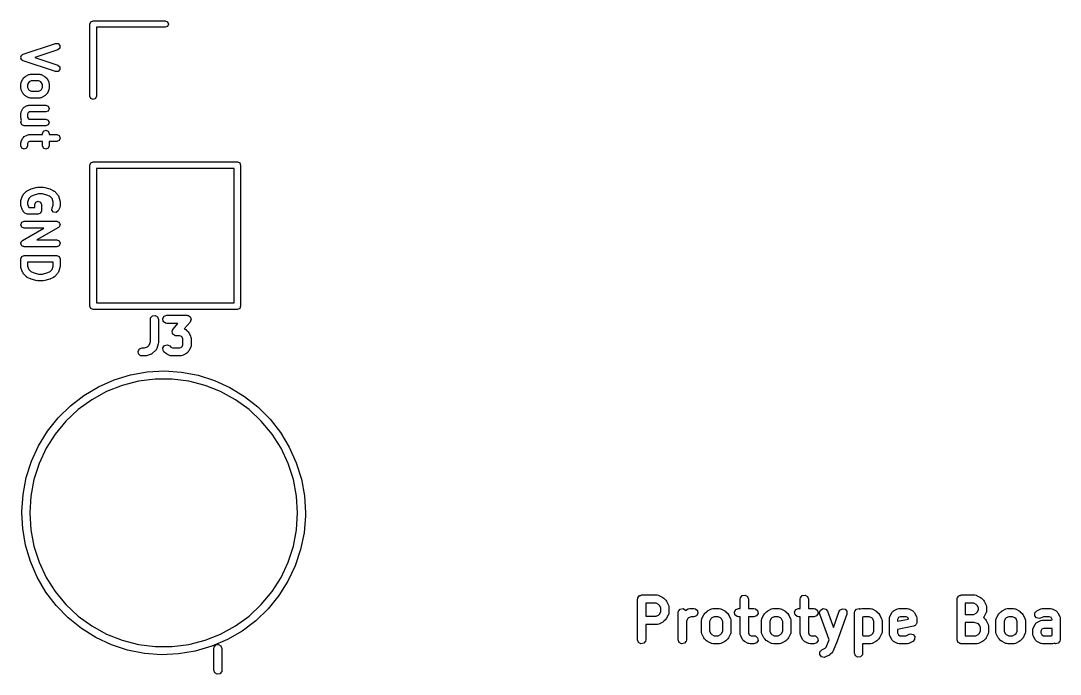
# Model space of a CAD drawing. Extents: x 83 to 117, y -104 to -70.4.
# Drawn here: x 83.37 to 102.53, y -103.97 to -91.93 of the extents above; entities that cross this region are included whole.
import ezdxf

# ---------------------------------------------------------------- set-up
doc = ezdxf.new("R2010")
doc.units = 0
doc.layers.add('BLACK', color=7, linetype='CONTINUOUS')

msp = doc.modelspace()

# ---------------------------------------------------------------- linework, layer by layer
at = {"layer": 'BLACK', "linetype": 'CONTINUOUS'}
for p, q in [((84.64, -91.99), (84.6576, -91.9476)), ((84.64, -93.32), (84.64, -91.99)), ((84.6576, -91.9476), (84.7, -91.93)), ((84.7, -91.93), (86.03, -91.93)), ((86.03, -91.93), (86.0724, -91.9476)), ((86.0724, -91.9476), (86.09, -91.99)), ((86.09, -91.99), (86.0724, -92.0324)), ((86.03, -92.05), (84.76, -92.05)), ((84.76, -92.05), (84.76, -93.32)), ((86.0724, -92.0324), (86.03, -92.05)), ((83.4088, -92.5464), (84.0088, -92.3464)), ((84.0088, -92.3464), (84.0565, -92.3498)), ((84.0565, -92.3498), (84.0879, -92.3859)), ((83.3727, -92.5778), (83.3876, -92.5648)), ((83.3876, -92.5648), (83.4006, -92.5498)), ((83.4006, -92.5498), (83.4053, -92.5495)), ((83.4053, -92.5495), (83.4088, -92.5464)), ((84.0483, -92.465), (83.6262, -92.6057)), ((84.0845, -92.4337), (84.0483, -92.465)), ((84.0879, -92.3859), (84.0845, -92.4337)), ((83.3693, -92.5859), (83.3723, -92.5824)), ((83.3707, -92.6057), (83.3693, -92.5859)), ((83.3693, -92.6255), (83.3707, -92.6057)), ((83.3723, -92.629), (83.3693, -92.6255)), ((83.3723, -92.5824), (83.3727, -92.5778)), ((83.3727, -92.6337), (83.3723, -92.629)), ((83.3876, -92.6466), (83.3727, -92.6337)), ((83.4006, -92.6616), (83.3876, -92.6466)), ((83.4053, -92.6619), (83.4006, -92.6616)), ((83.4088, -92.665), (83.4053, -92.6619)), ((84.0088, -92.865), (83.4088, -92.665)), ((83.6262, -92.6057), (84.0483, -92.7464)), ((84.0483, -92.7464), (84.0845, -92.7778)), ((83.451, -92.9576), (83.4578, -92.9498)), ((83.4578, -92.9498), (83.5149, -92.9212)), ((83.5149, -92.9212), (83.5294, -92.9202)), ((83.5294, -92.9202), (83.5429, -92.9146)), ((83.5429, -92.9146), (83.7143, -92.9146)), ((83.7143, -92.9146), (83.7277, -92.9202)), ((83.7277, -92.9202), (83.7422, -92.9212)), ((83.7422, -92.9212), (83.7994, -92.9498)), ((83.7994, -92.9498), (83.8061, -92.9576)), ((84.0565, -92.8616), (84.0088, -92.865)), ((84.0879, -92.8255), (84.0565, -92.8616)), ((84.0845, -92.7778), (84.0879, -92.8255)), ((83.3661, -93.0914), (83.3716, -93.078)), ((83.3661, -93.1771), (83.3661, -93.0914)), ((83.3716, -93.078), (83.3727, -93.0635)), ((83.3727, -93.0635), (83.4012, -93.0063)), ((83.4012, -93.0063), (83.409, -92.9996)), ((83.409, -92.9996), (83.4129, -92.9901)), ((83.4129, -92.9901), (83.4415, -92.9615)), ((83.4415, -92.9615), (83.451, -92.9576)), ((83.5085, -93.0713), (83.4911, -93.1062)), ((83.4911, -93.1062), (83.4911, -93.1624)), ((83.5227, -93.0571), (83.5085, -93.0713)), ((83.5576, -93.0396), (83.5227, -93.0571)), ((83.6995, -93.0396), (83.5576, -93.0396)), ((83.7344, -93.0571), (83.6995, -93.0396)), ((83.7486, -93.0713), (83.7344, -93.0571)), ((83.7661, -93.1062), (83.7486, -93.0713)), ((83.7661, -93.1624), (83.7661, -93.1062)), ((83.8061, -92.9576), (83.8156, -92.9615)), ((83.8156, -92.9615), (83.8442, -92.9901)), ((83.8442, -92.9901), (83.8481, -92.9996)), ((83.8481, -92.9996), (83.8559, -93.0063)), ((83.8559, -93.0063), (83.8845, -93.0635)), ((83.8845, -93.0635), (83.8855, -93.078)), ((83.8855, -93.078), (83.8911, -93.0914)), ((83.8911, -93.0914), (83.8911, -93.1771)), ((83.3716, -93.1906), (83.3661, -93.1771)), ((83.3727, -93.2051), (83.3716, -93.1906)), ((83.4012, -93.2622), (83.3727, -93.2051)), ((83.409, -93.269), (83.4012, -93.2622)), ((83.4129, -93.2785), (83.409, -93.269)), ((83.4415, -93.3071), (83.4129, -93.2785)), ((83.451, -93.311), (83.4415, -93.3071)), ((83.4578, -93.3188), (83.451, -93.311)), ((83.5149, -93.3473), (83.4578, -93.3188)), ((83.4911, -93.1624), (83.5085, -93.1973)), ((83.5085, -93.1973), (83.5227, -93.2115)), ((83.5227, -93.2115), (83.5576, -93.2289)), ((83.5576, -93.2289), (83.6995, -93.2289)), ((83.6995, -93.2289), (83.7344, -93.2115)), ((83.7344, -93.2115), (83.7486, -93.1973)), ((83.7994, -93.3188), (83.7422, -93.3473)), ((83.7486, -93.1973), (83.7661, -93.1624)), ((83.8061, -93.311), (83.7994, -93.3188)), ((83.8156, -93.3071), (83.8061, -93.311)), ((83.8442, -93.2785), (83.8156, -93.3071)), ((83.8481, -93.269), (83.8442, -93.2785)), ((83.8559, -93.2622), (83.8481, -93.269)), ((83.8845, -93.2051), (83.8559, -93.2622)), ((83.8855, -93.1906), (83.8845, -93.2051)), ((83.8911, -93.1771), (83.8855, -93.1906)), ((84.6576, -93.3624), (84.64, -93.32)), ((84.76, -93.32), (84.7424, -93.3624)), ((83.4162, -93.5362), (83.4292, -93.5212)), ((83.4292, -93.5212), (83.4863, -93.4927)), ((83.4863, -93.4927), (83.5008, -93.4916)), ((83.5008, -93.4916), (83.5143, -93.4861)), ((83.5143, -93.4861), (83.8286, -93.4861)), ((83.5294, -93.3484), (83.5149, -93.3473)), ((83.5429, -93.3539), (83.5294, -93.3484)), ((83.7143, -93.3539), (83.5429, -93.3539)), ((83.7277, -93.3484), (83.7143, -93.3539)), ((83.7422, -93.3473), (83.7277, -93.3484)), ((83.8286, -93.4861), (83.8728, -93.5044)), ((83.8728, -93.5044), (83.8911, -93.5486)), ((84.7, -93.38), (84.6576, -93.3624)), ((84.7424, -93.3624), (84.7, -93.38)), ((83.3661, -93.6343), (83.3716, -93.6208)), ((83.3661, -93.72), (83.3661, -93.6343)), ((83.3716, -93.7334), (83.3661, -93.72)), ((83.3716, -93.6208), (83.3727, -93.6063)), ((83.3727, -93.6063), (83.4012, -93.5492)), ((83.4012, -93.5492), (83.4162, -93.5362)), ((83.5037, -93.6237), (83.4911, -93.649)), ((83.4911, -93.649), (83.4911, -93.7052)), ((83.4911, -93.7052), (83.5085, -93.7401)), ((83.529, -93.6111), (83.5037, -93.6237)), ((83.8286, -93.6111), (83.529, -93.6111)), ((83.8728, -93.5928), (83.8286, -93.6111)), ((83.8911, -93.5486), (83.8728, -93.5928)), ((83.3661, -93.8057), (83.3821, -93.7669)), ((83.3844, -93.8499), (83.3661, -93.8057)), ((83.3727, -93.748), (83.3716, -93.7334)), ((83.3821, -93.7669), (83.3727, -93.748)), ((83.4286, -93.8682), (83.3844, -93.8499)), ((83.8286, -93.8682), (83.4286, -93.8682)), ((83.5085, -93.7401), (83.5116, -93.7432)), ((83.5116, -93.7432), (83.8286, -93.7432)), ((83.8286, -93.7432), (83.8728, -93.7615)), ((83.8728, -93.8499), (83.8286, -93.8682)), ((83.8728, -93.7615), (83.8911, -93.8057)), ((83.8911, -93.8057), (83.8728, -93.8499)), ((83.3727, -94.1492), (83.4012, -94.092)), ((83.4012, -94.092), (83.4162, -94.0791)), ((83.4162, -94.0791), (83.4292, -94.0641)), ((83.4292, -94.0641), (83.4863, -94.0355)), ((83.4863, -94.0355), (83.5008, -94.0345)), ((83.5008, -94.0345), (83.5143, -94.0289)), ((83.5143, -94.0289), (83.7661, -94.0289)), ((83.7661, -94.0057), (83.7844, -93.9615)), ((83.7661, -94.0289), (83.7661, -94.0057)), ((83.7844, -93.9615), (83.8286, -93.9432)), ((83.8286, -93.9432), (83.8728, -93.9615)), ((83.8728, -93.9615), (83.8911, -94.0057)), ((83.8911, -94.0057), (83.8911, -94.0289)), ((83.8911, -94.0289), (84.0286, -94.0289)), ((84.0286, -94.0289), (84.0728, -94.0472)), ((84.0728, -94.0472), (84.0911, -94.0914)), ((84.0911, -94.0914), (84.0728, -94.1356)), ((83.3661, -94.1771), (83.3716, -94.1637)), ((83.3661, -94.2343), (83.3661, -94.1771)), ((83.3844, -94.2785), (83.3661, -94.2343)), ((83.3716, -94.1637), (83.3727, -94.1492)), ((83.4286, -94.2968), (83.3844, -94.2785)), ((83.4728, -94.2785), (83.4286, -94.2968)), ((83.4911, -94.2343), (83.4728, -94.2785)), ((83.5037, -94.1666), (83.4911, -94.1919)), ((83.4911, -94.1919), (83.4911, -94.2343)), ((83.529, -94.1539), (83.5037, -94.1666)), ((83.7661, -94.1539), (83.529, -94.1539)), ((83.7661, -94.2343), (83.7661, -94.1539)), ((83.7844, -94.2785), (83.7661, -94.2343)), ((83.8286, -94.2968), (83.7844, -94.2785)), ((83.8728, -94.2785), (83.8286, -94.2968)), ((83.8911, -94.2343), (83.8728, -94.2785)), ((84.0286, -94.1539), (83.8911, -94.1539)), ((83.8911, -94.1539), (83.8911, -94.2343)), ((84.0728, -94.1356), (84.0286, -94.1539)), ((84.64, -94.59), (84.6576, -94.5476)), ((84.64, -97.19), (84.64, -94.59)), ((84.6576, -94.5476), (84.7, -94.53)), ((84.7, -94.53), (87.36, -94.53)), ((84.76, -94.65), (84.76, -97.13)), ((87.3, -94.65), (84.76, -94.65)), ((87.3, -97.13), (87.3, -94.65)), ((87.36, -94.53), (87.4024, -94.5476)), ((87.4024, -94.5476), (87.42, -94.59)), ((87.42, -94.59), (87.42, -97.19)), ((83.4796, -95.069), (83.4863, -95.0612)), ((83.4863, -95.0612), (83.5435, -95.0327)), ((83.5435, -95.0327), (83.5506, -95.0322)), ((83.5506, -95.0322), (83.5563, -95.0279)), ((83.5563, -95.0279), (83.6706, -94.9994)), ((83.6706, -94.9994), (83.6784, -95.0005)), ((83.6784, -95.0005), (83.6857, -94.9975)), ((83.6857, -94.9975), (83.7714, -94.9975)), ((83.7714, -94.9975), (83.7787, -95.0005)), ((83.7787, -95.0005), (83.7866, -94.9994)), ((83.7866, -94.9994), (83.9009, -95.0279)), ((83.9009, -95.0279), (83.9066, -95.0322)), ((83.9066, -95.0322), (83.9137, -95.0327)), ((83.9137, -95.0327), (83.9708, -95.0612)), ((83.9708, -95.0612), (83.9775, -95.069)), ((83.3661, -95.26), (83.37, -95.2505)), ((83.3693, -95.2402), (83.3978, -95.1545)), ((83.37, -95.2505), (83.3693, -95.2402)), ((83.3978, -95.1545), (83.4074, -95.1435)), ((83.4074, -95.1435), (83.4129, -95.1301)), ((83.4129, -95.1301), (83.4701, -95.0729)), ((83.4701, -95.0729), (83.4796, -95.069)), ((83.5118, -95.208), (83.4911, -95.2701)), ((83.5513, -95.1685), (83.5118, -95.208)), ((83.5932, -95.1475), (83.5513, -95.1685)), ((83.6934, -95.1225), (83.5932, -95.1475)), ((83.7637, -95.1225), (83.6934, -95.1225)), ((83.8639, -95.1475), (83.7637, -95.1225)), ((83.9058, -95.1685), (83.8639, -95.1475)), ((83.9454, -95.208), (83.9058, -95.1685)), ((83.9661, -95.2701), (83.9454, -95.208)), ((83.9775, -95.069), (83.9871, -95.0729)), ((83.9871, -95.0729), (84.0442, -95.1301)), ((84.0442, -95.1301), (84.0498, -95.1435)), ((84.0498, -95.1435), (84.0593, -95.1545)), ((84.0593, -95.1545), (84.0879, -95.2402)), ((84.0879, -95.2402), (84.0871, -95.2505)), ((84.0871, -95.2505), (84.0911, -95.26)), ((83.3661, -95.3171), (83.3661, -95.26)), ((83.37, -95.3266), (83.3661, -95.3171)), ((83.3693, -95.3369), (83.37, -95.3266)), ((83.3978, -95.4226), (83.3693, -95.3369)), ((83.4074, -95.4336), (83.3978, -95.4226)), ((83.4129, -95.4471), (83.4074, -95.4336)), ((83.4911, -95.2701), (83.4911, -95.307)), ((83.4911, -95.307), (83.5117, -95.3689)), ((83.5117, -95.3689), (83.6232, -95.3689)), ((83.6232, -95.3171), (83.6415, -95.2729)), ((83.6232, -95.3689), (83.6232, -95.3171)), ((83.6415, -95.2729), (83.6857, -95.2546)), ((83.6857, -95.2546), (83.7299, -95.2729)), ((83.7299, -95.2729), (83.7482, -95.3171)), ((83.7482, -95.4314), (83.7299, -95.4756)), ((83.7482, -95.3171), (83.7482, -95.4314)), ((83.9407, -95.4226), (83.9441, -95.3749)), ((83.972, -95.4588), (83.9407, -95.4226)), ((83.9441, -95.3749), (83.9661, -95.331)), ((83.9661, -95.331), (83.9661, -95.2701)), ((84.0559, -95.4308), (84.0198, -95.4621)), ((84.0845, -95.3737), (84.0559, -95.4308)), ((84.0855, -95.3592), (84.0845, -95.3737)), ((84.0911, -95.3457), (84.0855, -95.3592)), ((84.0911, -95.26), (84.0911, -95.3457)), ((83.3844, -95.6444), (83.4286, -95.6261)), ((83.4415, -95.4756), (83.4129, -95.4471)), ((83.4286, -95.6261), (84.0286, -95.6261)), ((83.4728, -95.4886), (83.4415, -95.4756)), ((83.4857, -95.4939), (83.4728, -95.4886)), ((83.6857, -95.4939), (83.4857, -95.4939)), ((83.7299, -95.4756), (83.6857, -95.4939)), ((84.0198, -95.4621), (83.972, -95.4588)), ((84.0286, -95.6261), (84.0365, -95.6294)), ((84.0365, -95.6294), (84.045, -95.6283)), ((84.045, -95.6283), (84.0578, -95.6382)), ((83.3661, -95.6886), (83.3844, -95.6444)), ((83.3844, -95.7328), (83.3661, -95.6886)), ((83.4286, -95.7511), (83.3844, -95.7328)), ((83.3976, -95.9772), (83.7932, -95.7511)), ((83.7932, -95.7511), (83.4286, -95.7511)), ((84.0596, -95.7428), (83.6639, -95.9689)), ((84.0578, -95.6382), (84.0728, -95.6444)), ((84.0648, -95.736), (84.0596, -95.7428)), ((84.0728, -95.7328), (84.0648, -95.736)), ((84.0728, -95.6444), (84.076, -95.6523)), ((84.079, -95.7178), (84.0728, -95.7328)), ((84.076, -95.6523), (84.0828, -95.6576)), ((84.0889, -95.705), (84.079, -95.7178)), ((84.0828, -95.6576), (84.0849, -95.6736)), ((84.0849, -95.6736), (84.0911, -95.6886)), ((84.0911, -95.6886), (84.0878, -95.6965)), ((84.0878, -95.6965), (84.0889, -95.705)), ((83.3683, -96.015), (83.3782, -96.0022)), ((83.3694, -96.0235), (83.3683, -96.015)), ((83.3782, -96.0022), (83.3844, -95.9872)), ((83.3844, -95.9872), (83.3923, -95.9839)), ((83.3923, -95.9839), (83.3976, -95.9772)), ((83.6639, -95.9689), (84.0286, -95.9689)), ((84.0286, -95.9689), (84.0728, -95.9872)), ((84.0728, -95.9872), (84.0911, -96.0314)), ((83.3661, -96.0314), (83.3694, -96.0235)), ((83.3723, -96.0464), (83.3661, -96.0314)), ((83.3743, -96.0624), (83.3723, -96.0464)), ((83.3811, -96.0677), (83.3743, -96.0624)), ((83.3844, -96.0756), (83.3811, -96.0677)), ((83.3993, -96.0818), (83.3844, -96.0756)), ((83.4121, -96.0917), (83.3993, -96.0818)), ((83.4206, -96.0906), (83.4121, -96.0917)), ((83.4286, -96.0939), (83.4206, -96.0906)), ((84.0286, -96.0939), (83.4286, -96.0939)), ((84.0728, -96.0756), (84.0286, -96.0939)), ((84.0911, -96.0314), (84.0728, -96.0756)), ((83.3661, -96.3171), (83.3844, -96.2729)), ((83.3661, -96.46), (83.3661, -96.3171)), ((83.3844, -96.2729), (83.4286, -96.2546)), ((83.4286, -96.2546), (84.0286, -96.2546)), ((83.4911, -96.3796), (83.4911, -96.4499)), ((83.9661, -96.3796), (83.4911, -96.3796)), ((83.9661, -96.4499), (83.9661, -96.3796)), ((84.0286, -96.2546), (84.0728, -96.2729)), ((84.0728, -96.2729), (84.0911, -96.3171)), ((84.0911, -96.3171), (84.0911, -96.46)), ((83.37, -96.4695), (83.3661, -96.46)), ((83.3693, -96.4798), (83.37, -96.4695)), ((83.3978, -96.5655), (83.3693, -96.4798)), ((83.4074, -96.5765), (83.3978, -96.5655)), ((83.4129, -96.5899), (83.4074, -96.5765)), ((83.4701, -96.6471), (83.4129, -96.5899)), ((83.4911, -96.4499), (83.5118, -96.512)), ((83.5118, -96.512), (83.5513, -96.5515)), ((83.5513, -96.5515), (83.5932, -96.5725)), ((83.5932, -96.5725), (83.6934, -96.5975)), ((83.7637, -96.5975), (83.8639, -96.5725)), ((83.8639, -96.5725), (83.9058, -96.5515)), ((83.9058, -96.5515), (83.9454, -96.512)), ((83.9454, -96.512), (83.9661, -96.4499)), ((84.0442, -96.5899), (83.9871, -96.6471)), ((84.0498, -96.5765), (84.0442, -96.5899)), ((84.0593, -96.5655), (84.0498, -96.5765)), ((84.0879, -96.4798), (84.0593, -96.5655)), ((84.0911, -96.46), (84.0871, -96.4695)), ((84.0871, -96.4695), (84.0879, -96.4798)), ((83.4796, -96.651), (83.4701, -96.6471)), ((83.4863, -96.6588), (83.4796, -96.651)), ((83.5435, -96.6873), (83.4863, -96.6588)), ((83.5506, -96.6878), (83.5435, -96.6873)), ((83.5563, -96.6921), (83.5506, -96.6878)), ((83.6706, -96.7206), (83.5563, -96.6921)), ((83.6784, -96.7195), (83.6706, -96.7206)), ((83.6857, -96.7225), (83.6784, -96.7195)), ((83.7714, -96.7225), (83.6857, -96.7225)), ((83.6934, -96.5975), (83.7637, -96.5975)), ((83.7787, -96.7195), (83.7714, -96.7225)), ((83.7866, -96.7206), (83.7787, -96.7195)), ((83.9009, -96.6921), (83.7866, -96.7206)), ((83.9066, -96.6878), (83.9009, -96.6921)), ((83.9137, -96.6873), (83.9066, -96.6878)), ((83.9708, -96.6588), (83.9137, -96.6873)), ((83.9775, -96.651), (83.9708, -96.6588)), ((83.9871, -96.6471), (83.9775, -96.651)), ((84.76, -97.13), (87.3, -97.13)), ((84.6576, -97.2324), (84.64, -97.19)), ((84.7, -97.25), (84.6576, -97.2324)), ((87.36, -97.25), (84.7, -97.25)), ((85.7925, -97.3682), (85.843, -97.3593)), ((85.843, -97.3593), (85.8875, -97.3849)), ((86.0104, -97.3757), (86.0586, -97.3581)), ((86.0586, -97.3581), (86.43, -97.3581)), ((86.43, -97.3581), (86.4411, -97.3601)), ((86.4411, -97.3601), (86.4445, -97.3595)), ((86.4445, -97.3595), (86.4472, -97.3612)), ((86.4472, -97.3612), (86.4557, -97.3626)), ((86.4557, -97.3626), (86.4711, -97.3756)), ((87.4024, -97.2324), (87.36, -97.25)), ((87.42, -97.19), (87.4024, -97.2324)), ((85.755, -97.4331), (85.7595, -97.4075)), ((85.755, -97.8495), (85.755, -97.4331)), ((85.7595, -97.4075), (85.7925, -97.3682)), ((85.8875, -97.3849), (85.905, -97.4331)), ((85.905, -97.4331), (85.905, -97.8617)), ((85.9847, -97.4201), (86.0104, -97.3757)), ((85.9936, -97.4706), (85.9847, -97.4201)), ((86.0329, -97.5036), (85.9936, -97.4706)), ((86.0586, -97.5081), (86.0329, -97.5036)), ((86.2647, -97.5081), (86.0586, -97.5081)), ((86.1736, -97.6123), (86.2647, -97.5081)), ((86.4864, -97.4825), (86.3765, -97.6082)), ((86.4711, -97.3756), (86.4884, -97.3861)), ((86.4937, -97.4637), (86.4864, -97.4825)), ((86.4884, -97.3861), (86.4904, -97.3918)), ((86.4904, -97.3918), (86.495, -97.3956)), ((86.5039, -97.4461), (86.4937, -97.4637)), ((86.495, -97.3956), (86.4985, -97.4155)), ((86.4985, -97.4155), (86.505, -97.4347)), ((86.505, -97.4347), (86.5028, -97.4402)), ((86.5028, -97.4402), (86.5039, -97.4461)), ((86.155, -97.6601), (86.1572, -97.6546)), ((86.1615, -97.6793), (86.155, -97.6601)), ((86.1561, -97.6487), (86.1662, -97.6312)), ((86.1572, -97.6546), (86.1561, -97.6487)), ((86.165, -97.6992), (86.1615, -97.6793)), ((86.1696, -97.703), (86.165, -97.6992)), ((86.1662, -97.6312), (86.1736, -97.6123)), ((86.1716, -97.7087), (86.1696, -97.703)), ((86.1889, -97.7192), (86.1716, -97.7087)), ((86.2043, -97.7322), (86.1889, -97.7192)), ((86.2128, -97.7337), (86.2043, -97.7322)), ((86.2155, -97.7353), (86.2128, -97.7337)), ((86.2189, -97.7347), (86.2155, -97.7353)), ((86.23, -97.7367), (86.2189, -97.7347)), ((86.298, -97.7367), (86.23, -97.7367)), ((86.3284, -97.7519), (86.298, -97.7367)), ((86.3765, -97.6082), (86.4064, -97.6232)), ((86.4064, -97.6232), (86.4244, -97.6365)), ((86.4244, -97.6365), (86.4259, -97.6372)), ((86.4259, -97.6372), (86.4545, -97.6658)), ((86.4545, -97.6658), (86.4673, -97.6842)), ((86.4673, -97.6842), (86.4685, -97.6853)), ((86.4685, -97.6853), (86.4971, -97.7424)), ((86.4971, -97.7424), (86.5045, -97.7674)), ((85.7038, -97.939), (85.7359, -97.9069)), ((85.7359, -97.9069), (85.755, -97.8495)), ((85.9012, -97.8854), (85.8726, -97.9711)), ((85.905, -97.8617), (85.9011, -97.8838)), ((85.9011, -97.8838), (85.9012, -97.8854)), ((85.9861, -97.9566), (86.0156, -97.9145)), ((86.0156, -97.9145), (86.0651, -97.9013)), ((86.0651, -97.9013), (86.1116, -97.9229)), ((86.1116, -97.9229), (86.1316, -97.9429)), ((86.3398, -97.7633), (86.3284, -97.7519)), ((86.3284, -97.9429), (86.3398, -97.9315)), ((86.355, -97.7937), (86.3398, -97.7633)), ((86.3398, -97.9315), (86.355, -97.9011)), ((86.355, -97.9011), (86.355, -97.7937)), ((86.505, -97.9188), (86.5005, -97.9445)), ((86.5045, -97.7674), (86.5035, -97.7718)), ((86.5035, -97.7718), (86.505, -97.776)), ((86.505, -97.776), (86.505, -97.9188)), ((85.5276, -98.0201), (85.5532, -97.9757)), ((85.5365, -98.0706), (85.5276, -98.0201)), ((85.5758, -98.1036), (85.5365, -98.0706)), ((85.5532, -97.9757), (85.6014, -97.9581)), ((85.6014, -98.1081), (85.5758, -98.1036)), ((85.6014, -97.9581), (85.6464, -97.9581)), ((85.6586, -98.1081), (85.6014, -98.1081)), ((85.6464, -97.9581), (85.7038, -97.939)), ((85.6601, -98.1076), (85.6586, -98.1081)), ((85.6823, -98.1043), (85.6601, -98.1076)), ((85.768, -98.0757), (85.6823, -98.1043)), ((85.7715, -98.0729), (85.768, -98.0757)), ((85.776, -98.0725), (85.7715, -98.0729)), ((85.7973, -98.0576), (85.776, -98.0725)), ((85.8545, -98.0004), (85.7973, -98.0576)), ((85.8564, -97.9964), (85.8545, -98.0004)), ((85.8602, -97.994), (85.8564, -97.9964)), ((85.8726, -97.9711), (85.8602, -97.994)), ((85.9906, -98.0077), (85.9861, -97.9566)), ((86.0055, -98.029), (85.9906, -98.0077)), ((86.0341, -98.0576), (86.0055, -98.029)), ((86.0356, -98.0583), (86.0341, -98.0576)), ((86.0536, -98.0716), (86.0356, -98.0583)), ((86.1107, -98.1002), (86.0536, -98.0716)), ((86.1152, -98.1007), (86.1107, -98.1002)), ((86.1186, -98.1036), (86.1152, -98.1007)), ((86.1443, -98.1081), (86.1186, -98.1036)), ((86.1316, -97.9429), (86.162, -97.9581)), ((86.3157, -98.1081), (86.1443, -98.1081)), ((86.162, -97.9581), (86.298, -97.9581)), ((86.298, -97.9581), (86.3284, -97.9429)), ((86.3199, -98.1066), (86.3157, -98.1081)), ((86.3243, -98.1076), (86.3199, -98.1066)), ((86.3493, -98.1002), (86.3243, -98.1076)), ((86.4064, -98.0716), (86.3493, -98.1002)), ((86.4075, -98.0704), (86.4064, -98.0716)), ((86.4259, -98.0576), (86.4075, -98.0704)), ((86.4545, -98.029), (86.4259, -98.0576)), ((86.4552, -98.0275), (86.4545, -98.029)), ((86.4685, -98.0095), (86.4552, -98.0275)), ((86.4971, -97.9524), (86.4685, -98.0095)), ((86.4976, -97.9479), (86.4971, -97.9524)), ((86.5005, -97.9445), (86.4976, -97.9479)), ((85.0885, -98.549), (85.3895, -98.4573)), ((85.3895, -98.4573), (85.6994, -98.4023)), ((85.6994, -98.4023), (86.0137, -98.385)), ((86.0137, -98.385), (86.3277, -98.4056)), ((86.3277, -98.4056), (86.6371, -98.4638)), ((86.6371, -98.4638), (86.9371, -98.5587)), ((84.5302, -98.8372), (84.8006, -98.6763)), ((84.8006, -98.6763), (85.0885, -98.549)), ((85.2368, -98.651), (84.9484, -98.7652)), ((85.5372, -98.5739), (85.2368, -98.651)), ((85.8449, -98.535), (85.5372, -98.5739)), ((86.1551, -98.535), (85.8449, -98.535)), ((86.4628, -98.5739), (86.1551, -98.535)), ((86.7632, -98.651), (86.4628, -98.5739)), ((87.0516, -98.7652), (86.7632, -98.651)), ((86.9371, -98.5587), (87.2236, -98.689)), ((87.2236, -98.689), (87.4924, -98.8527)), ((84.281, -99.0294), (84.5302, -98.8372)), ((84.9484, -98.7652), (84.6766, -98.9146)), ((87.3234, -98.9146), (87.0516, -98.7652)), ((87.4924, -98.8527), (87.7396, -99.0475)), ((84.0567, -99.2502), (84.281, -99.0294)), ((84.6766, -98.9146), (84.4256, -99.0969)), ((87.5744, -99.0969), (87.3234, -98.9146)), ((87.7396, -99.0475), (87.9615, -99.2707)), ((83.8605, -99.4964), (84.0567, -99.2502)), ((84.4256, -99.0969), (84.1995, -99.3093)), ((87.8005, -99.3093), (87.5744, -99.0969)), ((87.9615, -99.2707), (88.1551, -99.5188)), ((84.1995, -99.3093), (84.0018, -99.5482)), ((87.9982, -99.5482), (87.8005, -99.3093)), ((83.6954, -99.7643), (83.8605, -99.4964)), ((84.0018, -99.5482), (83.8356, -99.8101)), ((88.1644, -99.8101), (87.9982, -99.5482)), ((88.1551, -99.5188), (88.3174, -99.7885)), ((83.5636, -100.05), (83.6954, -99.7643)), ((83.8356, -99.8101), (83.7036, -100.091)), ((88.2964, -100.091), (88.1644, -99.8101)), ((88.3174, -99.7885), (88.4462, -100.076)), ((83.4672, -100.35), (83.5636, -100.05)), ((83.7036, -100.091), (83.6077, -100.386)), ((88.3923, -100.386), (88.2964, -100.091)), ((88.4462, -100.076), (88.5395, -100.376)), ((83.4074, -100.659), (83.4672, -100.35)), ((83.6077, -100.386), (83.5496, -100.69)), ((88.4504, -100.69), (88.3923, -100.386)), ((88.5395, -100.376), (88.5961, -100.686)), ((83.3851, -100.973), (83.4074, -100.659)), ((83.5496, -100.69), (83.5301, -101)), ((88.4699, -101), (88.4504, -100.69)), ((88.5961, -100.686), (88.615, -101)), ((83.3865, -101), (83.3851, -100.973)), ((83.4008, -101.287), (83.3865, -101)), ((83.5301, -101), (83.5496, -101.31)), ((88.4504, -101.31), (88.4699, -101)), ((88.615, -101), (88.6144, -101.055)), ((88.6144, -101.055), (88.5889, -101.368)), ((83.4541, -101.597), (83.4008, -101.287)), ((83.5496, -101.31), (83.6077, -101.614)), ((88.3923, -101.614), (88.4504, -101.31)), ((88.5889, -101.368), (88.5259, -101.677)), ((83.5443, -101.899), (83.4541, -101.597)), ((83.6077, -101.614), (83.7036, -101.909)), ((88.2964, -101.909), (88.3923, -101.614)), ((88.5259, -101.677), (88.4263, -101.975)), ((83.67, -102.187), (83.5443, -101.899)), ((83.7036, -101.909), (83.8356, -102.19)), ((88.1644, -102.19), (88.2964, -101.909)), ((88.4263, -101.975), (88.2915, -102.26)), ((83.8295, -102.459), (83.67, -102.187)), ((83.8356, -102.19), (84.0018, -102.452)), ((87.9982, -102.452), (88.1644, -102.19)), ((88.2915, -102.26), (88.1236, -102.526)), ((84.0205, -102.709), (83.8295, -102.459)), ((84.0018, -102.452), (84.1995, -102.691)), ((87.8005, -102.691), (87.9982, -102.452)), ((88.1236, -102.526), (87.9249, -102.77)), ((94.7563, -102.549), (94.7661, -102.532)), ((94.7661, -102.532), (94.7724, -102.53)), ((94.7724, -102.53), (94.7768, -102.524)), ((94.7768, -102.524), (94.796, -102.521)), ((94.796, -102.521), (94.8143, -102.514)), ((94.8143, -102.514), (95.1, -102.514)), ((95.1, -102.514), (95.1256, -102.519)), ((95.1256, -102.519), (95.1291, -102.522)), ((95.1291, -102.522), (95.1335, -102.522)), ((95.1335, -102.522), (95.205, -102.558)), ((96.6367, -102.564), (96.6696, -102.524)), ((96.6696, -102.524), (96.7202, -102.515)), ((96.7202, -102.515), (96.7646, -102.541)), ((97.7438, -102.564), (97.7768, -102.524)), ((97.7768, -102.524), (97.8273, -102.515)), ((97.8273, -102.515), (97.8717, -102.541)), ((100.649, -102.549), (100.659, -102.532)), ((100.659, -102.532), (100.665, -102.53)), ((100.665, -102.53), (100.67, -102.524)), ((100.67, -102.524), (100.689, -102.521)), ((100.689, -102.521), (100.707, -102.514)), ((100.707, -102.514), (100.957, -102.514)), ((100.957, -102.514), (100.983, -102.519)), ((100.983, -102.519), (100.986, -102.522)), ((100.986, -102.522), (100.991, -102.522)), ((100.991, -102.522), (101.062, -102.558)), ((84.2401, -102.934), (84.0205, -102.709)), ((84.1995, -102.691), (84.4256, -102.903)), ((87.5744, -102.903), (87.8005, -102.691)), ((94.7393, -102.589), (94.741, -102.58)), ((94.7393, -103.339), (94.7393, -102.589)), ((94.7404, -102.576), (94.7421, -102.573)), ((94.741, -102.58), (94.7404, -102.576)), ((94.7421, -102.573), (94.7438, -102.564)), ((94.7438, -102.564), (94.7563, -102.549)), ((94.8893, -102.664), (94.8893, -102.907)), ((95.0823, -102.664), (94.8893, -102.664)), ((95.127, -102.687), (95.0823, -102.664)), ((95.1455, -102.705), (95.127, -102.687)), ((95.1679, -102.75), (95.1455, -102.705)), ((95.205, -102.558), (95.223, -102.571)), ((95.223, -102.571), (95.2245, -102.572)), ((95.2245, -102.572), (95.2602, -102.608)), ((95.2602, -102.608), (95.273, -102.626)), ((95.273, -102.626), (95.2742, -102.627)), ((95.2742, -102.627), (95.3099, -102.699)), ((95.3099, -102.699), (95.3174, -102.724)), ((95.3174, -102.724), (95.3163, -102.728)), ((95.3163, -102.728), (95.3179, -102.732)), ((96.6321, -102.589), (96.6367, -102.564)), ((96.6321, -102.764), (96.6321, -102.589)), ((96.7646, -102.541), (96.7821, -102.589)), ((96.7821, -102.589), (96.7821, -102.764)), ((97.7393, -102.589), (97.7438, -102.564)), ((97.7393, -102.764), (97.7393, -102.589)), ((97.8717, -102.541), (97.8893, -102.589)), ((97.8893, -102.589), (97.8893, -102.764)), ((100.632, -102.589), (100.634, -102.58)), ((100.632, -103.339), (100.632, -102.589)), ((100.633, -102.576), (100.635, -102.573)), ((100.634, -102.58), (100.633, -102.576)), ((100.635, -102.573), (100.637, -102.564)), ((100.637, -102.564), (100.649, -102.549)), ((100.782, -102.664), (100.782, -102.871)), ((100.939, -102.664), (100.782, -102.664)), ((100.984, -102.687), (100.939, -102.664)), ((101.003, -102.705), (100.984, -102.687)), ((101.025, -102.75), (101.003, -102.705)), ((101.062, -102.558), (101.08, -102.571)), ((101.08, -102.571), (101.082, -102.572)), ((101.082, -102.572), (101.117, -102.608)), ((101.117, -102.608), (101.13, -102.626)), ((101.13, -102.626), (101.131, -102.627)), ((101.131, -102.627), (101.167, -102.699)), ((101.167, -102.699), (101.175, -102.724)), ((101.175, -102.724), (101.173, -102.728)), ((101.173, -102.728), (101.175, -102.732)), ((84.4256, -102.903), (84.6766, -103.085)), ((87.3234, -103.085), (87.5744, -102.903)), ((87.9249, -102.77), (87.6983, -102.988)), ((94.8893, -102.907), (95.0823, -102.907)), ((95.0823, -102.907), (95.127, -102.885)), ((95.127, -102.885), (95.1455, -102.866)), ((95.1455, -102.866), (95.1679, -102.822)), ((95.1679, -102.822), (95.1679, -102.75)), ((95.3099, -102.873), (95.2742, -102.944)), ((95.3104, -102.868), (95.3099, -102.873)), ((95.3133, -102.865), (95.3104, -102.868)), ((95.3179, -102.839), (95.3133, -102.865)), ((95.3179, -102.732), (95.3179, -102.839)), ((95.4893, -102.839), (95.4938, -102.814)), ((95.4893, -103.339), (95.4893, -102.839)), ((95.4938, -102.814), (95.5268, -102.774)), ((95.5268, -102.774), (95.5773, -102.765)), ((95.5773, -102.765), (95.6217, -102.791)), ((95.6217, -102.791), (95.6239, -102.797)), ((95.6239, -102.797), (95.6736, -102.772)), ((95.6736, -102.772), (95.6986, -102.765)), ((95.7248, -102.914), (95.6801, -102.937)), ((95.6986, -102.765), (95.7029, -102.766)), ((95.7029, -102.766), (95.7071, -102.764)), ((95.7071, -102.764), (95.7786, -102.764)), ((95.7786, -102.914), (95.7248, -102.914)), ((95.7786, -102.764), (95.8042, -102.769)), ((95.8268, -102.897), (95.7786, -102.914)), ((95.8042, -102.769), (95.8435, -102.802)), ((95.8524, -102.852), (95.8268, -102.897)), ((95.8435, -102.802), (95.8524, -102.852)), ((95.9258, -102.949), (95.9615, -102.877)), ((95.9615, -102.877), (95.9748, -102.859)), ((95.9748, -102.859), (95.9755, -102.858)), ((95.9755, -102.858), (96.0112, -102.822)), ((96.0112, -102.822), (96.0296, -102.809)), ((96.0296, -102.809), (96.0307, -102.808)), ((96.0307, -102.808), (96.1022, -102.772)), ((96.1022, -102.772), (96.1271, -102.765)), ((96.1534, -102.914), (96.1087, -102.937)), ((96.1271, -102.765), (96.1315, -102.766)), ((96.1315, -102.766), (96.1357, -102.764)), ((96.1357, -102.764), (96.2429, -102.764)), ((96.2251, -102.914), (96.1534, -102.914)), ((96.2699, -102.937), (96.2251, -102.914)), ((96.2429, -102.764), (96.2685, -102.769)), ((96.2685, -102.769), (96.2719, -102.772)), ((96.2719, -102.772), (96.2764, -102.772)), ((96.2764, -102.772), (96.3478, -102.808)), ((96.3478, -102.808), (96.3658, -102.821)), ((96.3658, -102.821), (96.3673, -102.822)), ((96.3673, -102.822), (96.403, -102.858)), ((96.403, -102.858), (96.4159, -102.876)), ((96.4159, -102.876), (96.4171, -102.877)), ((96.4171, -102.877), (96.4528, -102.949)), ((96.5261, -102.826), (96.5518, -102.782)), ((96.535, -102.877), (96.5261, -102.826)), ((96.5743, -102.91), (96.535, -102.877)), ((96.5518, -102.782), (96.6, -102.764)), ((96.6, -102.914), (96.5743, -102.91)), ((96.6, -102.764), (96.6321, -102.764)), ((96.6321, -102.914), (96.6, -102.914)), ((96.6321, -103.232), (96.6321, -102.914)), ((96.7821, -102.764), (96.8857, -102.764)), ((96.8857, -102.914), (96.7821, -102.914)), ((96.7821, -102.914), (96.7821, -103.214)), ((96.8857, -102.764), (96.9114, -102.769)), ((96.9339, -102.897), (96.8857, -102.914)), ((96.9114, -102.769), (96.9507, -102.802)), ((96.9596, -102.852), (96.9339, -102.897)), ((96.9507, -102.802), (96.9596, -102.852)), ((97.0329, -102.949), (97.0686, -102.877)), ((97.0686, -102.877), (97.082, -102.859)), ((97.082, -102.859), (97.0827, -102.858)), ((97.0827, -102.858), (97.1184, -102.822)), ((97.1184, -102.822), (97.1368, -102.809)), ((97.1368, -102.809), (97.1379, -102.808)), ((97.1379, -102.808), (97.2093, -102.772)), ((97.2093, -102.772), (97.2343, -102.765)), ((97.2606, -102.914), (97.2159, -102.937)), ((97.2343, -102.765), (97.2386, -102.766)), ((97.2386, -102.766), (97.2429, -102.764)), ((97.2429, -102.764), (97.35, -102.764)), ((97.3323, -102.914), (97.2606, -102.914)), ((97.377, -102.937), (97.3323, -102.914)), ((97.35, -102.764), (97.3756, -102.769)), ((97.3756, -102.769), (97.3791, -102.772)), ((97.3791, -102.772), (97.3835, -102.772)), ((97.3835, -102.772), (97.455, -102.808)), ((97.455, -102.808), (97.473, -102.821)), ((97.473, -102.821), (97.4745, -102.822)), ((97.4745, -102.822), (97.5102, -102.858)), ((97.5102, -102.858), (97.523, -102.876)), ((97.523, -102.876), (97.5242, -102.877)), ((97.5242, -102.877), (97.5599, -102.949)), ((97.6333, -102.826), (97.6589, -102.782)), ((97.6422, -102.877), (97.6333, -102.826)), ((97.6815, -102.91), (97.6422, -102.877)), ((97.6589, -102.782), (97.7071, -102.764)), ((97.7071, -102.914), (97.6815, -102.91)), ((97.7071, -102.764), (97.7393, -102.764)), ((97.7393, -102.914), (97.7071, -102.914)), ((97.7393, -103.232), (97.7393, -102.914)), ((97.8893, -102.764), (97.9929, -102.764)), ((97.9929, -102.914), (97.8893, -102.914)), ((97.8893, -102.914), (97.8893, -103.214)), ((97.9929, -102.764), (98.0185, -102.769)), ((98.0411, -102.897), (97.9929, -102.914)), ((98.0185, -102.769), (98.0578, -102.802)), ((98.0667, -102.852), (98.0411, -102.897)), ((98.0578, -102.802), (98.0667, -102.852)), ((98.0964, -102.839), (98.1143, -102.791)), ((98.1008, -102.865), (98.0964, -102.839)), ((98.2698, -103.338), (98.1008, -102.865)), ((98.1143, -102.791), (98.1588, -102.765)), ((98.1588, -102.765), (98.2093, -102.775)), ((98.2093, -102.775), (98.2421, -102.814)), ((98.2421, -102.814), (98.35, -103.116)), ((98.35, -103.116), (98.4579, -102.814)), ((98.5992, -102.865), (98.4206, -103.365)), ((98.4579, -102.814), (98.4708, -102.791)), ((98.4708, -102.791), (98.5151, -102.766)), ((98.5151, -102.766), (98.5657, -102.774)), ((98.5657, -102.774), (98.5989, -102.813)), ((98.5989, -102.813), (98.5992, -102.865)), ((98.7393, -102.839), (98.7438, -102.814)), ((98.7393, -103.589), (98.7393, -102.839)), ((98.7438, -102.814), (98.7768, -102.774)), ((98.7768, -102.774), (98.8273, -102.765)), ((98.8273, -102.765), (98.8451, -102.776)), ((98.8451, -102.776), (98.8522, -102.772)), ((98.8522, -102.772), (98.8771, -102.765)), ((98.8771, -102.765), (98.8815, -102.766)), ((98.8815, -102.766), (98.8857, -102.764)), ((98.8857, -102.764), (99.0286, -102.764)), ((98.9034, -102.914), (98.8893, -102.921)), ((99.0109, -102.914), (98.9034, -102.914)), ((99.0556, -102.937), (99.0109, -102.914)), ((99.0286, -102.764), (99.0542, -102.769)), ((99.0542, -102.769), (99.0577, -102.772)), ((99.0577, -102.772), (99.0621, -102.772)), ((99.0621, -102.772), (99.1335, -102.808)), ((99.1335, -102.808), (99.1515, -102.821)), ((99.1515, -102.821), (99.153, -102.822)), ((99.153, -102.822), (99.1887, -102.858)), ((99.1887, -102.858), (99.2016, -102.876)), ((99.2016, -102.876), (99.2028, -102.877)), ((99.2028, -102.877), (99.2385, -102.949)), ((99.3867, -102.921), (99.3895, -102.917)), ((99.3895, -102.917), (99.3901, -102.913)), ((99.3901, -102.913), (99.4258, -102.841)), ((99.4258, -102.841), (99.4413, -102.821)), ((99.4413, -102.821), (99.4516, -102.816)), ((99.4516, -102.816), (99.4593, -102.808)), ((99.4593, -102.808), (99.5307, -102.772)), ((99.5307, -102.772), (99.5557, -102.765)), ((99.582, -102.914), (99.5488, -102.931)), ((99.5557, -102.765), (99.5601, -102.766)), ((99.5601, -102.766), (99.5643, -102.764)), ((99.5643, -102.764), (99.7071, -102.764)), ((99.6894, -102.914), (99.582, -102.914)), ((99.7227, -102.931), (99.6894, -102.914)), ((99.7071, -102.764), (99.7328, -102.769)), ((99.7328, -102.769), (99.7362, -102.772)), ((99.7362, -102.772), (99.7407, -102.772)), ((99.7407, -102.772), (99.8121, -102.808)), ((99.8121, -102.808), (99.833, -102.823)), ((99.833, -102.823), (99.8375, -102.834)), ((99.8375, -102.834), (99.8456, -102.841)), ((99.8456, -102.841), (99.8814, -102.913)), ((99.8814, -102.913), (99.8888, -102.938)), ((100.782, -102.871), (100.939, -102.871)), ((100.939, -102.871), (100.984, -102.849)), ((100.984, -102.849), (101.003, -102.831)), ((101.003, -102.831), (101.025, -102.786)), ((101.025, -102.786), (101.025, -102.75)), ((101.131, -102.909), (101.118, -102.927)), ((101.167, -102.837), (101.131, -102.909)), ((101.168, -102.833), (101.167, -102.837)), ((101.17, -102.829), (101.168, -102.833)), ((101.175, -102.804), (101.17, -102.829)), ((101.175, -102.732), (101.175, -102.804)), ((101.354, -102.949), (101.39, -102.877)), ((101.39, -102.877), (101.403, -102.859)), ((101.403, -102.859), (101.404, -102.858)), ((101.404, -102.858), (101.44, -102.822)), ((101.44, -102.822), (101.458, -102.809)), ((101.458, -102.809), (101.459, -102.808)), ((101.459, -102.808), (101.531, -102.772)), ((101.531, -102.772), (101.556, -102.765)), ((101.582, -102.914), (101.537, -102.937)), ((101.556, -102.765), (101.56, -102.766)), ((101.56, -102.766), (101.564, -102.764)), ((101.564, -102.764), (101.671, -102.764)), ((101.654, -102.914), (101.582, -102.914)), ((101.698, -102.937), (101.654, -102.914)), ((101.671, -102.764), (101.697, -102.769)), ((101.697, -102.769), (101.701, -102.772)), ((101.701, -102.772), (101.705, -102.772)), ((101.705, -102.772), (101.776, -102.808)), ((101.776, -102.808), (101.794, -102.821)), ((101.794, -102.821), (101.796, -102.822)), ((101.796, -102.822), (101.832, -102.858)), ((101.832, -102.858), (101.844, -102.876)), ((101.844, -102.876), (101.846, -102.877)), ((101.846, -102.877), (101.881, -102.949)), ((102.064, -102.896), (102.067, -102.845)), ((102.094, -102.938), (102.064, -102.896)), ((102.067, -102.845), (102.102, -102.808)), ((102.102, -102.808), (102.174, -102.772)), ((102.225, -102.914), (102.169, -102.942)), ((102.174, -102.772), (102.199, -102.765)), ((102.199, -102.765), (102.203, -102.766)), ((102.203, -102.766), (102.207, -102.764)), ((102.207, -102.764), (102.35, -102.764)), ((102.332, -102.914), (102.225, -102.914)), ((102.366, -102.931), (102.332, -102.914)), ((102.35, -102.764), (102.376, -102.769)), ((102.376, -102.769), (102.379, -102.772)), ((102.379, -102.772), (102.384, -102.772)), ((102.384, -102.772), (102.455, -102.808)), ((102.455, -102.808), (102.476, -102.823)), ((102.476, -102.823), (102.48, -102.834)), ((102.48, -102.834), (102.489, -102.841)), ((102.489, -102.841), (102.524, -102.913)), ((102.524, -102.913), (102.532, -102.938)), ((84.4852, -103.132), (84.2401, -102.934)), ((84.6766, -103.085), (84.9484, -103.235)), ((87.0516, -103.235), (87.3234, -103.085)), ((87.6983, -102.988), (87.4471, -103.178)), ((95.1, -103.057), (94.8893, -103.057)), ((94.8893, -103.057), (94.8893, -103.339)), ((95.1042, -103.056), (95.1, -103.057)), ((95.1086, -103.057), (95.1042, -103.056)), ((95.1335, -103.049), (95.1086, -103.057)), ((95.205, -103.014), (95.1335, -103.049)), ((95.2061, -103.012), (95.205, -103.014)), ((95.2245, -102.999), (95.2061, -103.012)), ((95.2602, -102.964), (95.2245, -102.999)), ((95.2609, -102.962), (95.2602, -102.964)), ((95.2742, -102.944), (95.2609, -102.962)), ((95.6616, -102.955), (95.6393, -103)), ((95.6393, -103), (95.6393, -103.339)), ((95.6801, -102.937), (95.6616, -102.955)), ((95.9179, -102.982), (95.9224, -102.956)), ((95.9179, -103.196), (95.9179, -102.982)), ((95.9224, -102.956), (95.9253, -102.953)), ((95.9253, -102.953), (95.9258, -102.949)), ((96.0902, -102.955), (96.0679, -103)), ((96.0679, -103), (96.0679, -103.179)), ((96.1087, -102.937), (96.0902, -102.955)), ((96.2884, -102.955), (96.2699, -102.937)), ((96.3107, -103), (96.2884, -102.955)), ((96.3107, -103.179), (96.3107, -103)), ((96.4528, -102.949), (96.4602, -102.974)), ((96.4602, -102.974), (96.4592, -102.978)), ((96.4592, -102.978), (96.4607, -102.982)), ((96.4607, -102.982), (96.4607, -103.196)), ((97.025, -102.982), (97.0295, -102.956)), ((97.025, -103.196), (97.025, -102.982)), ((97.0295, -102.956), (97.0324, -102.953)), ((97.0324, -102.953), (97.0329, -102.949)), ((97.1974, -102.955), (97.175, -103)), ((97.175, -103), (97.175, -103.179)), ((97.2159, -102.937), (97.1974, -102.955)), ((97.3955, -102.955), (97.377, -102.937)), ((97.4179, -103), (97.3955, -102.955)), ((97.4179, -103.179), (97.4179, -103)), ((97.5599, -102.949), (97.5674, -102.974)), ((97.5674, -102.974), (97.5663, -102.978)), ((97.5663, -102.978), (97.5679, -102.982)), ((97.5679, -102.982), (97.5679, -103.196)), ((98.8893, -102.921), (98.8893, -103.257)), ((99.0741, -102.955), (99.0556, -102.937)), ((99.0964, -103), (99.0741, -102.955)), ((99.0964, -103.179), (99.0964, -103)), ((99.2385, -102.949), (99.2459, -102.974)), ((99.2459, -102.974), (99.2449, -102.978)), ((99.2449, -102.978), (99.2464, -102.982)), ((99.2464, -102.982), (99.2464, -103.196)), ((99.3821, -102.946), (99.3867, -102.921)), ((99.3821, -103.232), (99.3821, -102.946)), ((99.5488, -102.931), (99.5321, -102.964)), ((99.5321, -102.998), (99.7358, -102.957)), ((99.5321, -102.964), (99.5321, -102.998)), ((99.829, -103.091), (99.5321, -103.151)), ((99.7358, -102.957), (99.7227, -102.931)), ((99.8396, -103.085), (99.829, -103.091)), ((99.8518, -103.083), (99.8396, -103.085)), ((99.8608, -103.072), (99.8518, -103.083)), ((99.8728, -103.065), (99.8608, -103.072)), ((99.8768, -103.053), (99.8728, -103.065)), ((99.8848, -103.044), (99.8768, -103.053)), ((99.8893, -103.018), (99.8848, -103.044)), ((99.8888, -102.938), (99.8877, -102.942)), ((99.8877, -102.942), (99.8893, -102.946)), ((99.8893, -102.946), (99.8893, -103.018)), ((100.782, -103.021), (100.782, -103.264)), ((100.945, -103.021), (100.782, -103.021)), ((101.024, -103.048), (100.945, -103.021)), ((101.038, -103.062), (101.024, -103.048)), ((101.061, -103.107), (101.038, -103.062)), ((101.061, -103.179), (101.061, -103.107)), ((101.118, -102.927), (101.117, -102.928)), ((101.117, -102.928), (101.117, -102.929)), ((101.117, -102.929), (101.117, -102.929)), ((101.117, -102.929), (101.153, -102.965)), ((101.153, -102.965), (101.166, -102.983)), ((101.166, -102.983), (101.167, -102.984)), ((101.167, -102.984), (101.203, -103.056)), ((101.203, -103.056), (101.21, -103.081)), ((101.21, -103.081), (101.209, -103.085)), ((101.209, -103.085), (101.211, -103.089)), ((101.211, -103.089), (101.211, -103.196)), ((101.346, -102.982), (101.351, -102.956)), ((101.346, -103.196), (101.346, -102.982)), ((101.351, -102.956), (101.354, -102.953)), ((101.354, -102.953), (101.354, -102.949)), ((101.519, -102.955), (101.496, -103)), ((101.496, -103), (101.496, -103.179)), ((101.537, -102.937), (101.519, -102.955)), ((101.717, -102.955), (101.698, -102.937)), ((101.739, -103), (101.717, -102.955)), ((101.739, -103.179), (101.739, -103)), ((101.881, -102.949), (101.889, -102.974)), ((101.889, -102.974), (101.888, -102.978)), ((101.888, -102.978), (101.889, -102.982)), ((101.889, -102.982), (101.889, -103.196)), ((102.033, -103.127), (102.069, -103.056)), ((102.069, -103.056), (102.084, -103.035)), ((102.084, -103.035), (102.094, -103.03)), ((102.144, -102.95), (102.094, -102.938)), ((102.094, -103.03), (102.102, -103.022)), ((102.102, -103.022), (102.174, -102.986)), ((102.169, -102.942), (102.144, -102.95)), ((102.174, -102.986), (102.199, -102.979)), ((102.199, -102.979), (102.203, -102.98)), ((102.203, -102.98), (102.207, -102.979)), ((102.207, -102.979), (102.368, -102.979)), ((102.382, -102.964), (102.366, -102.931)), ((102.368, -102.979), (102.382, -102.972)), ((102.382, -102.972), (102.382, -102.964)), ((102.532, -102.938), (102.531, -102.942)), ((102.531, -102.942), (102.532, -102.946)), ((102.532, -102.946), (102.532, -103.339)), ((84.7522, -103.298), (84.4852, -103.132)), ((85.0374, -103.431), (84.7522, -103.298)), ((84.9484, -103.235), (85.2368, -103.349)), ((86.7632, -103.349), (87.0516, -103.235)), ((87.4471, -103.178), (87.175, -103.336)), ((95.9194, -103.201), (95.9179, -103.196)), ((95.9183, -103.205), (95.9194, -103.201)), ((95.9258, -103.23), (95.9183, -103.205)), ((95.9615, -103.301), (95.9258, -103.23)), ((95.9627, -103.303), (95.9615, -103.301)), ((95.9755, -103.321), (95.9627, -103.303)), ((96.0679, -103.179), (96.0902, -103.223)), ((96.0902, -103.223), (96.1087, -103.242)), ((96.1087, -103.242), (96.1534, -103.264)), ((96.1534, -103.264), (96.2251, -103.264)), ((96.2251, -103.264), (96.2699, -103.242)), ((96.2699, -103.242), (96.2884, -103.223)), ((96.2884, -103.223), (96.3107, -103.179)), ((96.4171, -103.301), (96.4037, -103.319)), ((96.4528, -103.23), (96.4171, -103.301)), ((96.4533, -103.226), (96.4528, -103.23)), ((96.4562, -103.222), (96.4533, -103.226)), ((96.4607, -103.196), (96.4562, -103.222)), ((96.6337, -103.236), (96.6321, -103.232)), ((96.6326, -103.241), (96.6337, -103.236)), ((96.6401, -103.266), (96.6326, -103.241)), ((96.6758, -103.337), (96.6401, -103.266)), ((96.7821, -103.214), (96.7988, -103.248)), ((96.7988, -103.248), (96.832, -103.264)), ((96.832, -103.264), (96.8857, -103.264)), ((96.8857, -103.264), (96.9114, -103.269)), ((96.9114, -103.269), (96.9507, -103.302)), ((96.9507, -103.302), (96.9596, -103.352)), ((97.0265, -103.201), (97.025, -103.196)), ((97.0255, -103.205), (97.0265, -103.201)), ((97.0329, -103.23), (97.0255, -103.205)), ((97.0686, -103.301), (97.0329, -103.23)), ((97.0698, -103.303), (97.0686, -103.301)), ((97.0827, -103.321), (97.0698, -103.303)), ((97.175, -103.179), (97.1973, -103.223)), ((97.1973, -103.223), (97.2159, -103.242)), ((97.2159, -103.242), (97.2606, -103.264)), ((97.2606, -103.264), (97.3323, -103.264)), ((97.3323, -103.264), (97.377, -103.242)), ((97.377, -103.242), (97.3955, -103.223)), ((97.3955, -103.223), (97.4179, -103.179)), ((97.5242, -103.301), (97.5109, -103.319)), ((97.5599, -103.23), (97.5242, -103.301)), ((97.5604, -103.226), (97.5599, -103.23)), ((97.5633, -103.222), (97.5604, -103.226)), ((97.5679, -103.196), (97.5633, -103.222)), ((97.7408, -103.236), (97.7393, -103.232)), ((97.7398, -103.241), (97.7408, -103.236)), ((97.7472, -103.266), (97.7398, -103.241)), ((97.7829, -103.337), (97.7472, -103.266)), ((97.8893, -103.214), (97.9059, -103.248)), ((97.9059, -103.248), (97.9391, -103.264)), ((97.9391, -103.264), (97.9929, -103.264)), ((97.9929, -103.264), (98.0185, -103.269)), ((98.0185, -103.269), (98.0578, -103.302)), ((98.0578, -103.302), (98.0667, -103.352)), ((98.8893, -103.257), (98.9034, -103.264)), ((98.9034, -103.264), (99.0109, -103.264)), ((99.0109, -103.264), (99.0556, -103.242)), ((99.0556, -103.242), (99.0741, -103.223)), ((99.0741, -103.223), (99.0964, -103.179)), ((99.2028, -103.301), (99.1894, -103.319)), ((99.2385, -103.23), (99.2028, -103.301)), ((99.239, -103.226), (99.2385, -103.23)), ((99.2419, -103.222), (99.239, -103.226)), ((99.2464, -103.196), (99.2419, -103.222)), ((99.3837, -103.236), (99.3821, -103.232)), ((99.3826, -103.241), (99.3837, -103.236)), ((99.3901, -103.266), (99.3826, -103.241)), ((99.4258, -103.337), (99.3901, -103.266)), ((99.5321, -103.151), (99.5321, -103.214)), ((99.5321, -103.214), (99.5488, -103.248)), ((99.5488, -103.248), (99.582, -103.264)), ((99.582, -103.264), (99.6894, -103.264)), ((99.6894, -103.264), (99.745, -103.236)), ((99.745, -103.236), (99.77, -103.229)), ((99.77, -103.229), (99.8199, -103.241)), ((99.8199, -103.241), (99.8505, -103.282)), ((99.8505, -103.282), (99.8474, -103.333)), ((100.782, -103.264), (100.975, -103.264)), ((100.975, -103.264), (101.02, -103.242)), ((101.02, -103.242), (101.038, -103.223)), ((101.038, -103.223), (101.061, -103.179)), ((101.167, -103.301), (101.154, -103.319)), ((101.203, -103.23), (101.167, -103.301)), ((101.206, -103.222), (101.203, -103.226)), ((101.203, -103.226), (101.203, -103.23)), ((101.211, -103.196), (101.206, -103.222)), ((101.348, -103.201), (101.346, -103.196)), ((101.347, -103.205), (101.348, -103.201)), ((101.354, -103.23), (101.347, -103.205)), ((101.39, -103.301), (101.354, -103.23)), ((101.391, -103.303), (101.39, -103.301)), ((101.404, -103.321), (101.391, -103.303)), ((101.496, -103.179), (101.519, -103.223)), ((101.519, -103.223), (101.537, -103.242)), ((101.537, -103.242), (101.582, -103.264)), ((101.582, -103.264), (101.654, -103.264)), ((101.654, -103.264), (101.698, -103.242)), ((101.698, -103.242), (101.717, -103.223)), ((101.717, -103.223), (101.739, -103.179)), ((101.846, -103.301), (101.832, -103.319)), ((101.881, -103.23), (101.846, -103.301)), ((101.882, -103.226), (101.881, -103.23)), ((101.885, -103.222), (101.882, -103.226)), ((101.889, -103.196), (101.885, -103.222)), ((102.025, -103.161), (102.03, -103.135)), ((102.025, -103.232), (102.025, -103.161)), ((102.027, -103.236), (102.025, -103.232)), ((102.025, -103.241), (102.027, -103.236)), ((102.033, -103.266), (102.025, -103.241)), ((102.03, -103.135), (102.032, -103.132)), ((102.032, -103.132), (102.033, -103.127)), ((102.069, -103.337), (102.033, -103.266)), ((102.192, -103.145), (102.175, -103.178)), ((102.175, -103.178), (102.175, -103.214)), ((102.175, -103.214), (102.192, -103.248)), ((102.225, -103.129), (102.192, -103.145)), ((102.192, -103.248), (102.225, -103.264)), ((102.382, -103.129), (102.225, -103.129)), ((102.225, -103.264), (102.368, -103.264)), ((102.368, -103.264), (102.382, -103.257)), ((102.382, -103.257), (102.382, -103.129)), ((85.3364, -103.529), (85.0374, -103.431)), ((85.2368, -103.349), (85.5372, -103.426)), ((85.5372, -103.426), (85.8449, -103.465)), ((85.8449, -103.465), (86.1551, -103.465)), ((86.1551, -103.465), (86.4628, -103.426)), ((86.4628, -103.426), (86.7632, -103.349)), ((86.8858, -103.46), (86.5838, -103.549)), ((87.175, -103.336), (86.8858, -103.46)), ((86.925, -103.5), (86.9295, -103.474)), ((86.9295, -103.474), (86.9625, -103.435)), ((86.9625, -103.435), (87.013, -103.426)), ((87.013, -103.426), (87.0575, -103.452)), ((87.0575, -103.452), (87.075, -103.5)), ((94.7568, -103.387), (94.7393, -103.339)), ((94.8013, -103.413), (94.7568, -103.387)), ((94.8518, -103.404), (94.8013, -103.413)), ((94.8848, -103.365), (94.8518, -103.404)), ((94.8893, -103.339), (94.8848, -103.365)), ((95.5068, -103.387), (95.4893, -103.339)), ((95.5513, -103.413), (95.5068, -103.387)), ((95.6018, -103.404), (95.5513, -103.413)), ((95.6348, -103.365), (95.6018, -103.404)), ((95.6393, -103.339), (95.6348, -103.365)), ((96.0112, -103.357), (95.9755, -103.321)), ((96.0127, -103.357), (96.0112, -103.357)), ((96.0307, -103.371), (96.0127, -103.357)), ((96.1022, -103.406), (96.0307, -103.371)), ((96.1066, -103.407), (96.1022, -103.406)), ((96.1101, -103.41), (96.1066, -103.407)), ((96.1357, -103.414), (96.1101, -103.41)), ((96.2429, -103.414), (96.1357, -103.414)), ((96.2471, -103.413), (96.2429, -103.414)), ((96.2514, -103.414), (96.2471, -103.413)), ((96.2764, -103.406), (96.2514, -103.414)), ((96.3478, -103.371), (96.2764, -103.406)), ((96.3489, -103.369), (96.3478, -103.371)), ((96.3673, -103.357), (96.3489, -103.369)), ((96.403, -103.321), (96.3673, -103.357)), ((96.4037, -103.319), (96.403, -103.321)), ((96.6839, -103.345), (96.6758, -103.337)), ((96.6884, -103.355), (96.6839, -103.345)), ((96.7093, -103.371), (96.6884, -103.355)), ((96.7807, -103.406), (96.7093, -103.371)), ((96.7852, -103.407), (96.7807, -103.406)), ((96.7886, -103.41), (96.7852, -103.407)), ((96.8143, -103.414), (96.7886, -103.41)), ((96.8857, -103.414), (96.8143, -103.414)), ((96.9339, -103.397), (96.8857, -103.414)), ((96.9596, -103.352), (96.9339, -103.397)), ((97.1184, -103.357), (97.0827, -103.321)), ((97.1199, -103.357), (97.1184, -103.357)), ((97.1379, -103.371), (97.1199, -103.357)), ((97.2093, -103.406), (97.1379, -103.371)), ((97.2138, -103.407), (97.2093, -103.406)), ((97.2172, -103.41), (97.2138, -103.407)), ((97.2429, -103.414), (97.2172, -103.41)), ((97.35, -103.414), (97.2429, -103.414)), ((97.3542, -103.413), (97.35, -103.414)), ((97.3586, -103.414), (97.3542, -103.413)), ((97.3835, -103.406), (97.3586, -103.414)), ((97.455, -103.371), (97.3835, -103.406)), ((97.4561, -103.369), (97.455, -103.371)), ((97.4745, -103.357), (97.4561, -103.369)), ((97.5102, -103.321), (97.4745, -103.357)), ((97.5109, -103.319), (97.5102, -103.321)), ((97.7911, -103.345), (97.7829, -103.337)), ((97.7955, -103.355), (97.7911, -103.345)), ((97.8165, -103.371), (97.7955, -103.355)), ((97.8879, -103.406), (97.8165, -103.371)), ((97.8923, -103.407), (97.8879, -103.406)), ((97.8958, -103.41), (97.8923, -103.407)), ((97.9214, -103.414), (97.8958, -103.41)), ((97.9929, -103.414), (97.9214, -103.414)), ((98.0411, -103.397), (97.9929, -103.414)), ((98.0667, -103.352), (98.0411, -103.397)), ((98.1379, -103.522), (98.1984, -103.492)), ((98.1984, -103.492), (98.2146, -103.476)), ((98.2146, -103.476), (98.2698, -103.338)), ((98.4196, -103.367), (98.3482, -103.546)), ((98.4197, -103.366), (98.4196, -103.367)), ((98.4206, -103.365), (98.4197, -103.366)), ((99.0286, -103.414), (98.8893, -103.414)), ((98.8893, -103.414), (98.8893, -103.589)), ((99.0328, -103.413), (99.0286, -103.414)), ((99.0371, -103.414), (99.0328, -103.413)), ((99.0621, -103.406), (99.0371, -103.414)), ((99.1335, -103.371), (99.0621, -103.406)), ((99.1347, -103.369), (99.1335, -103.371)), ((99.153, -103.357), (99.1347, -103.369)), ((99.1887, -103.321), (99.153, -103.357)), ((99.1894, -103.319), (99.1887, -103.321)), ((99.4339, -103.345), (99.4258, -103.337)), ((99.4384, -103.355), (99.4339, -103.345)), ((99.4593, -103.371), (99.4384, -103.355)), ((99.5307, -103.406), (99.4593, -103.371)), ((99.5352, -103.407), (99.5307, -103.406)), ((99.5386, -103.41), (99.5352, -103.407)), ((99.5643, -103.414), (99.5386, -103.41)), ((99.7071, -103.414), (99.5643, -103.414)), ((99.7114, -103.413), (99.7071, -103.414)), ((99.7157, -103.414), (99.7114, -103.413)), ((99.7407, -103.406), (99.7157, -103.414)), ((99.8121, -103.371), (99.7407, -103.406)), ((99.8474, -103.333), (99.8121, -103.371)), ((100.639, -103.358), (100.632, -103.339)), ((100.642, -103.377), (100.639, -103.358)), ((100.647, -103.381), (100.642, -103.377)), ((100.65, -103.387), (100.647, -103.381)), ((100.667, -103.397), (100.65, -103.387)), ((100.681, -103.41), (100.667, -103.397)), ((100.691, -103.411), (100.681, -103.41)), ((100.694, -103.413), (100.691, -103.411)), ((100.697, -103.413), (100.694, -103.413)), ((100.707, -103.414), (100.697, -103.413)), ((100.993, -103.414), (100.707, -103.414)), ((100.997, -103.413), (100.993, -103.414)), ((101.001, -103.414), (100.997, -103.413)), ((101.026, -103.406), (101.001, -103.414)), ((101.098, -103.371), (101.026, -103.406)), ((101.099, -103.369), (101.098, -103.371)), ((101.117, -103.357), (101.099, -103.369)), ((101.153, -103.321), (101.117, -103.357)), ((101.154, -103.319), (101.153, -103.321)), ((101.44, -103.357), (101.404, -103.321)), ((101.441, -103.357), (101.44, -103.357)), ((101.459, -103.371), (101.441, -103.357)), ((101.531, -103.406), (101.459, -103.371)), ((101.535, -103.407), (101.531, -103.406)), ((101.539, -103.41), (101.535, -103.407)), ((101.564, -103.414), (101.539, -103.41)), ((101.671, -103.414), (101.564, -103.414)), ((101.676, -103.413), (101.671, -103.414)), ((101.68, -103.414), (101.676, -103.413)), ((101.705, -103.406), (101.68, -103.414)), ((101.776, -103.371), (101.705, -103.406)), ((101.778, -103.369), (101.776, -103.371)), ((101.796, -103.357), (101.778, -103.369)), ((101.832, -103.321), (101.796, -103.357)), ((101.832, -103.319), (101.832, -103.321)), ((102.077, -103.345), (102.069, -103.337)), ((102.081, -103.355), (102.077, -103.345)), ((102.102, -103.371), (102.081, -103.355)), ((102.174, -103.406), (102.102, -103.371)), ((102.178, -103.407), (102.174, -103.406)), ((102.181, -103.41), (102.178, -103.407)), ((102.207, -103.414), (102.181, -103.41)), ((102.386, -103.414), (102.207, -103.414)), ((102.39, -103.413), (102.386, -103.414)), ((102.394, -103.414), (102.39, -103.413)), ((102.419, -103.406), (102.394, -103.414)), ((102.426, -103.403), (102.419, -103.406)), ((102.444, -103.413), (102.426, -103.403)), ((102.495, -103.404), (102.444, -103.413)), ((102.528, -103.365), (102.495, -103.404)), ((102.532, -103.339), (102.528, -103.365)), ((85.6451, -103.591), (85.3364, -103.529)), ((85.9589, -103.615), (85.6451, -103.591)), ((86.2733, -103.601), (85.9589, -103.615)), ((86.5838, -103.549), (86.2733, -103.601)), ((86.925, -103.9), (86.925, -103.5)), ((87.075, -103.5), (87.075, -103.9)), ((98.0995, -103.611), (98.1026, -103.559)), ((98.1301, -103.652), (98.0995, -103.611)), ((98.1026, -103.559), (98.1379, -103.522)), ((98.18, -103.664), (98.1301, -103.652)), ((98.205, -103.656), (98.18, -103.664)), ((98.2764, -103.621), (98.205, -103.656)), ((98.2775, -103.619), (98.2764, -103.621)), ((98.2959, -103.607), (98.2775, -103.619)), ((98.3316, -103.571), (98.2959, -103.607)), ((98.3325, -103.569), (98.3316, -103.571)), ((98.3345, -103.568), (98.3325, -103.569)), ((98.3482, -103.546), (98.3345, -103.568)), ((98.7568, -103.637), (98.7393, -103.589)), ((98.8013, -103.663), (98.7568, -103.637)), ((98.8518, -103.654), (98.8013, -103.663)), ((98.8848, -103.615), (98.8518, -103.654)), ((98.8893, -103.589), (98.8848, -103.615)), ((86.9425, -103.948), (86.925, -103.9)), ((86.987, -103.974), (86.9425, -103.948)), ((87.0375, -103.965), (86.987, -103.974)), ((87.0705, -103.926), (87.0375, -103.965)), ((87.075, -103.9), (87.0705, -103.926))]:
    msp.add_line(p, q, dxfattribs=at)

doc.saveas('drawing.dxf')
